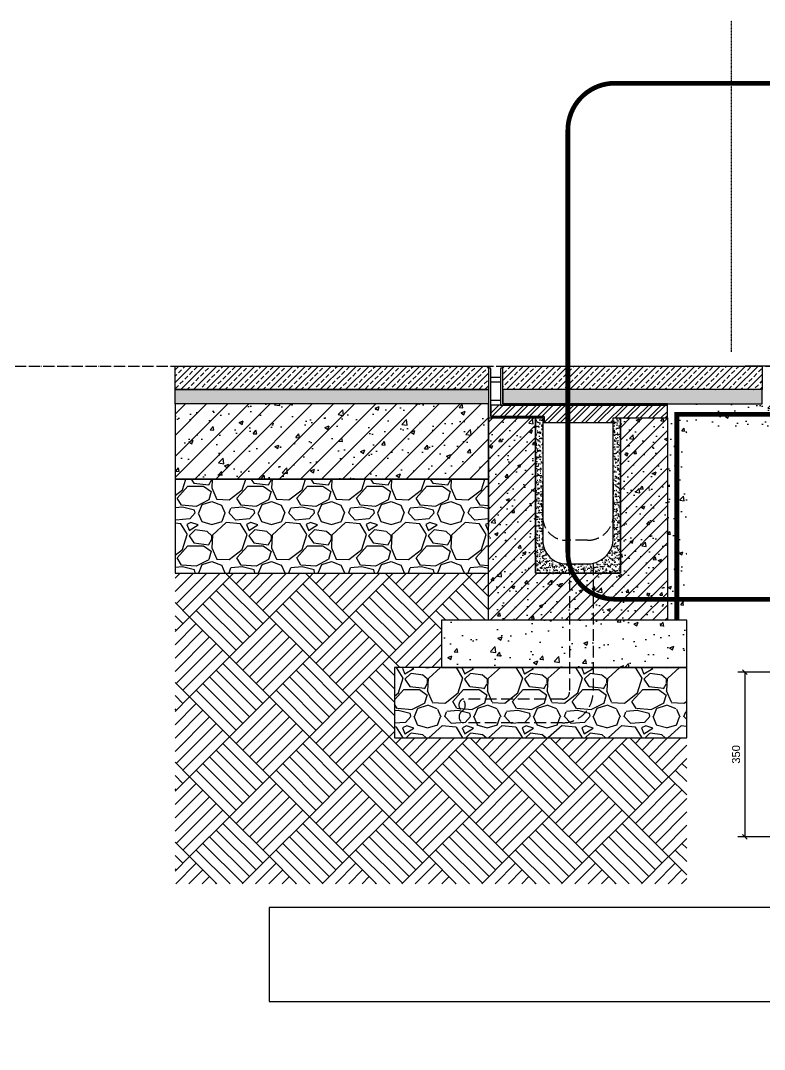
# Model space of a CAD drawing. Header units: millimetres. Extents: x 0 to 119933, y -45162 to 41221.
# Drawn here: x 69423 to 71004, y -6565 to -4379 of the extents above; entities that cross this region are included whole.
import ezdxf

# ---------------------------------------------------------------- set-up
doc = ezdxf.new("R2010")
doc.units = ezdxf.units.MM
for name, pattern in [('ACAD_ISO04W100', [30, 24, -3, 0, -3]), ('ACANSTGB', [0.354331, 0.15748, -0.03937, 0.03937, -0.03937, 0.03937, -0.03937]), ('CENTER', [2, 1.25, -0.25, 0.25, -0.25]), ('DASH', [0.35, 0.25, -0.1])]:
    doc.linetypes.add(name, pattern=pattern)
doc.layers.get('DEFPOINTS').update_dxf_attribs({"color": 166})
for name, color, linetype in [('0-dlc-li-detail', 1, 'Continuous'), ('0-dlc-sol-detail', 252, 'Continuous'), ('0-dlc-sol-paving', 250, 'Continuous'), ('0-dlc-sol-paving（填充：硬质）', 9, 'Continuous'), ('DOTE', 251, 'DASH'), ('F_CNTR', 1, 'ACAD_ISO04W100'), ('F_CONC', 7, 'Continuous'), ('p-wall', 2, 'Continuous')]:
    doc.layers.add(name, color=color, linetype=linetype)
doc.styles.add('Arial', font='arial.ttf')
doc.dimstyles.new('10x of Arup4', dxfattribs={"dimscale": 10, "dimtxt": 1.7, "dimasz": 1, "dimexe": 1.5, "dimexo": 1.5, "dimgap": 1, "dimtad": 1, "dimdec": 1, "dimdsep": 46, "dimtxsty": 'Arial', "dimblk": 'OBLIQUE', "dimcen": 0, "dimclrd": 1, "dimclre": 1, "dimclrt": 7, "dimadec": 0, "dimazin": 0, "dimtfac": 1, "dimtdec": 1, "dimtix": 1, "dimtofl": 0, "dimtmove": 2, "dimatfit": 3, "dimfxl": 5, "dimtfill": 1, "dimtolj": 1, "dimtzin": 0, "dimlwd": -1, "dimlwe": -1, "dimarcsym": 0})

# ---------------------------------------------------------------- blocks, each defined once
blk = doc.blocks.new('_OBLIQUE')
at = {"color": 0, "linetype": 'ByBlock'}
blk.add_line((-0.5, -0.5), (0.5, 0.5), dxfattribs=at)
blk = doc.blocks.new('*D230')
at = {"color": 1, "linetype": 'Continuous', "transparency": 16777216}
for p, q in [((71023.9, -5763.4), (70947.3, -5763.4)), ((70962.3, -5763.4), (70962.3, -6113.4)), ((71023.9, -6113.4), (70947.3, -6113.4))]:
    blk.add_line(p, q, dxfattribs=at)
at = {"layer": 'DEFPOINTS', "color": 0, "transparency": 16777216}
for p in [(71038.9, -5763.4, 49429.3), (70962.3, -6113.4), (71038.9, -6113.4, 49429.3)]:
    blk.add_point(p, dxfattribs=at)
at = {"color": 1, "transparency": 16777216, "xscale": 10, "yscale": 10, "zscale": 10}
for p, rotation in [((70962.3, -5763.4), 90), ((70962.3, -6113.4), 270)]:
    blk.add_blockref('_OBLIQUE', p, dxfattribs=dict(at, rotation=rotation))
at = {"color": 7, "transparency": 16777216, "insert": (70943.6, -5938.4), "char_height": 17, "attachment_point": 5, "rotation": 90, "style": 'Arial', "bg_fill": 3, "box_fill_scale": 1.1, "bg_fill_color": 256, "bg_fill_true_color": 13158600, "bg_fill_transparency": 0}
blk.add_mtext('\\A1;350', dxfattribs=at)

msp = doc.modelspace()

# ---------------------------------------------------------------- hatches: boundary and pattern name
at = {"layer": '0-dlc-sol-detail'}
h = msp.add_hatch(dxfattribs=at)
h.set_pattern_fill('ANSI33', color=256, scale=3, style=0, double=1)
h.set_pattern_definition([(45, (60164.04, -7165.337), (-13.470384, 13.470384), []), (45, (60177.511, -7165.337), (-13.470384, 13.470384), [9.525, -4.7625])])
h.paths.add_polyline_path([(70417.63, -5113.37), (70417.63, -5163.37), (69751.2, -5163.37), (69751.2, -5113.37)])
h = msp.add_hatch(dxfattribs=at)
h.set_pattern_fill('ANSI33', color=256, scale=3, style=0, double=1)
h.set_pattern_definition([(45, (70317.633, -5193.372), (-13.4704, 13.4704), []), (45, (70331.103, -5193.372), (-13.4704, 13.4704), [9.525, -4.7625])])
h.paths.add_polyline_path([(70999.07, -5163.37), (70999.07, -5113.37), (70447.63, -5113.37), (70447.63, -5163.37)])
h = msp.add_hatch(dxfattribs=at)
h.set_pattern_fill('AR-SAND', color=256, scale=0.2, style=0, double=1)
h.set_pattern_definition([(37.5, (60164.0406, -7145.337), (-0.320006, 9.788265), [0, -7.7216, 0, -8.636, 0, -8.255]), (7.5, (60164.04, -7145.337), (8.990466, 14.336502), [0, -4.1656, 0, -6.9596, 0, -2.667]), (327.5, (60157.792, -7145.337), (15.8198474, 0.028744), [0, -2.54, 0, -9.144, 0, -11.938]), (317.5, (60157.792, -7145.337), (15.271129, 4.458586), [0, -1.27, 0, -5.9944, 0, -6.858])])
h.paths.add_polyline_path([(70417.63, -5163.37), (70417.63, -5193.37), (69751.2, -5193.37), (69751.2, -5163.37)])
h = msp.add_hatch(dxfattribs=at)
h.set_pattern_fill('AR-SAND', color=256, scale=0.2, style=0, double=1)
h.set_pattern_definition([(37.5, (65163.621, 8268.815), (-0.3200063, 9.7882647), [0, -7.7216, 0, -8.636, 0, -8.255]), (7.5, (65163.621, 8268.815), (8.990466, 14.336502), [0, -4.1656, 0, -6.9596, 0, -2.667]), (327.5, (65157.373, 8268.815), (15.8198474, 0.0287437), [0, -2.54, 0, -9.144, 0, -11.938]), (317.5, (65157.373, 8268.815), (15.271129, 4.458586), [0, -1.27, 0, -5.9944, 0, -6.858])])
h.paths.add_polyline_path([(70447.63, -5163.37), (70447.63, -5193.37), (70997.57, -5193.37), (70997.57, -5163.37)])
at = {"layer": '0-dlc-sol-detail', "ltscale": 200}
h = msp.add_hatch(dxfattribs=at)
h.set_pattern_fill('ANSI32', color=250, scale=50, style=0)
h.set_pattern_definition([(45, (70400.633, -5235.451), (-13.25825, 13.25825), []), (45, (70409.472, -5235.451), (-13.25825, 13.25825), [])])
h.paths.add_polyline_path([(70535.63, -5233.45), (70682.63, -5233.45), (70682.63, -5223.45), (70797.63, -5223.45), (70797.63, -5196.37), (70422.63, -5196.37), (70422.63, -5220.45), (70535.63, -5220.45)])
at = {"layer": '0-dlc-sol-detail'}
h = msp.add_hatch(dxfattribs=at)
h.set_pattern_fill('AR-SAND', color=256, scale=0.2, style=0, double=1)
h.set_pattern_definition([(37.5, (64044.15, -7225.417), (-0.320006, 9.788265), [0, -7.7216, 0, -8.636, 0, -8.255]), (7.5, (64044.15, -7225.417), (8.990466, 14.336502), [0, -4.1656, 0, -6.9596, 0, -2.667]), (327.5, (64037.902, -7225.417), (15.819847, 0.028744), [0, -2.54, 0, -9.144, 0, -11.938]), (317.5, (64037.902, -7225.417), (15.27113, 4.458586), [0, -1.27, 0, -5.9944, 0, -6.858])])
edge = h.paths.add_edge_path()
edge.add_line((70532.63, -5223.45), (70532.63, -5483.45))
edge.add_arc((70582.63, -5483.45), 50, 180, 270)
edge.add_line((70582.63, -5533.45), (70627.63, -5533.45))
edge.add_arc((70628.34, -5478.97), 54.48, 269.26058, 355.2868)
edge.add_line((70682.63, -5483.45), (70682.63, -5223.45))
edge.add_line((70682.63, -5223.45), (70697.63, -5223.45))
edge.add_line((70697.63, -5223.45), (70697.63, -5553.45))
edge.add_line((70697.63, -5553.45), (70517.63, -5553.45))
edge.add_line((70517.63, -5553.45), (70517.63, -5223.45))
edge.add_line((70517.63, -5223.45), (70532.63, -5223.45))
at = {"layer": '0-dlc-sol-paving'}
h = msp.add_hatch(dxfattribs=at)
h.set_pattern_fill('ANSI31', color=256, scale=10, style=0)
h.set_pattern_definition([(45, (70017.633, -5353.372), (-22.4506, 22.4506), [])])
h.paths.add_polyline_path([(69751.2, -5193.37), (69751.2, -5353.37), (70417.63, -5353.37), (70417.63, -5193.37), (70247.63, -5193.37)])
h = msp.add_hatch(dxfattribs=at)
h.set_pattern_fill('AR-CONC', color=256, scale=0.5, style=0)
h.set_pattern_definition([(50, (69843.62, -5344.66), (91.092, -7.97), [9.525, -104.775]), (355, (69843.62, -5344.66), (-17.621, 95.528), [7.62, -83.82]), (100.451, (69851.21, -5345.32), (73.471, 87.558), [8.095, -89.045]), (46.184, (69843.62, -5319.26), (135.54, -21.021), [14.287, -157.162]), (96.636, (69854.91, -5321.01), (118.702, 123.713), [12.143, -133.567]), (351.184, (69843.62, -5319.26), (118.702, 123.713), [11.43, -125.73]), (21, (69856.32, -5325.61), (75.807, -51.133), [9.525, -104.775]), (326, (69856.32, -5325.61), (30.901, 92.094), [7.62, -83.82]), (71.451, (69862.64, -5329.87), (106.708, 40.961), [8.095, -89.045]), (37.5, (69843.62, -5344.658), (1.5443, 42.2775), [0, -82.804, 0, -85.09, 0, -84.1375]), (7.5, (69843.62, -5344.66), (33.41, 50.0903), [0, -48.514, 0, -80.899, 0, -32.0675]), (327.5, (69815.298, -5344.658), (67.7953, -2.8644), [0, -31.75, 0, -99.06, 0, -131.445]), (317.5, (69802.6, -5344.66), (74.0646, 12.713), [0, -41.275, 0, -65.786, 0, -93.345])])
h.paths.add_polyline_path([(69751.2, -5193.37), (69751.2, -5353.37), (70417.63, -5353.37), (70417.63, -5193.37), (70073.62, -5193.37)])
h = msp.add_hatch(dxfattribs=at)
h.set_pattern_fill('AR-CONC', color=256, scale=10, style=0)
h.set_pattern_definition([(50, (-144471.37, 1226.476), (71.726018, -6.275213), [7.5, -82.5]), (355, (-144471.37, 1226.48), (-13.875133, 75.219213), [6, -66]), (100.451444, (-144465.394, 1225.95), (57.850885, 68.944), [6.37402, -70.11421]), (46.1842, (-144471.37, 1246.48), (106.724133, -16.551928), [11.25, -123.75]), (96.635635, (-144462.48, 1245.1), (93.466195, 97.41186), [9.561034, -105.171376]), (351.184164, (-144471.37, 1246.48), (93.466195, 97.41186), [9, -99]), (21, (-144461.37, 1241.476), (59.690705, -40.261889), [7.5, -82.5]), (326, (-144461.37, 1241.48), (24.331533, 72.515005), [6, -66]), (71.451445, (-144456.4, 1238.12), (84.022238, 32.253115), [6.37402, -70.11421]), (37.5, (-144471.37, 1226.476), (1.2159855, 33.2893854), [0, -65.2, 0, -67, 0, -66.25]), (7.5, (-144471.37, 1226.476), (26.306954, 39.441171), [0, -38.2, 0, -63.7, 0, -25.25]), (327.5, (-144493.67, 1226.476), (53.3822436, -2.2554872), [0, -25, 0, -78, 0, -103.5]), (317.5, (-144503.67, 1226.476), (58.318617, 10.010498), [0, -32.5, 0, -51.8, 0, -73.5])])
edge = h.paths.add_edge_path()
edge.add_line((71038.87, -5193.37), (71030.87, -5193.37))
edge.add_line((71030.87, -5193.37), (70817.63, -5193.37))
edge.add_line((70817.63, -5193.37), (70817.63, -5196.37))
edge.add_line((70817.63, -5196.37), (70797.63, -5223.45))
edge.add_line((70797.63, -5223.45), (70797.63, -5653.45))
edge.add_line((70797.63, -5653.45), (70838.87, -5653.45))
edge.add_line((70838.87, -5653.45), (70838.87, -5243.37))
edge.add_line((70838.87, -5243.37), (71000.95, -5243.37))
edge.add_arc((70991.99, -5233.77), 13.14, 313.02062, 351.96306)
edge.add_line((71005, -5235.6), (71006.23, -5234.74))
edge.add_line((71006.23, -5234.74), (71010.92, -5241.44))
edge.add_arc((71011.73, -5240.87), 1, 214.98368, 270)
edge.add_line((71011.73, -5241.87), (71037.87, -5241.87))
edge.add_arc((71037.87, -5240.87), 1, 270, 360)
edge.add_line((71038.87, -5240.87), (71038.87, -5193.37))
h = msp.add_hatch(dxfattribs=at)
h.set_pattern_fill('AR-CONC', color=256, scale=10, style=0)
h.set_pattern_definition([(50, (-153420.336, -10924.553), (71.726018, -6.275213), [7.5, -82.5]), (355, (-153420.336, -10924.55), (-13.875133, 75.219213), [6, -66]), (100.451444, (-153414.36, -10925.076), (57.850885, 68.944), [6.37402, -70.114211]), (46.1842, (-153420.34, -10904.55), (106.724133, -16.551928), [11.25, -123.75]), (96.635635, (-153411.44, -10905.93), (93.466195, 97.41186), [9.561034, -105.171376]), (351.184164, (-153420.34, -10904.55), (93.466195, 97.41186), [9, -99]), (21, (-153410.336, -10909.553), (59.690705, -40.261889), [7.5, -82.5]), (326, (-153410.336, -10909.55), (24.331533, 72.515005), [6, -66]), (71.451445, (-153405.36, -10912.91), (84.022238, 32.253115), [6.37402, -70.114211]), (37.5, (-153420.336, -10924.553), (1.2159855, 33.2893854), [0, -65.2, 0, -67, 0, -66.25]), (7.5, (-153420.336, -10924.553), (26.306954, 39.441171), [0, -38.2, 0, -63.7, 0, -25.25]), (327.5, (-153442.636, -10924.553), (53.3822436, -2.2554872), [0, -25, 0, -78, 0, -103.5]), (317.5, (-153452.636, -10924.553), (58.318617, 10.010498), [0, -32.5, 0, -51.8, 0, -73.5])])
h.paths.add_polyline_path([(70797.63, -5653.45), (70417.63, -5653.45), (70417.63, -5223.45), (70517.63, -5223.45), (70517.63, -5553.45), (70697.63, -5553.45), (70697.63, -5223.45), (70797.63, -5223.45)])
h = msp.add_hatch(dxfattribs=at)
h.set_pattern_fill('ANSI31', color=256, scale=150, style=0)
h.set_pattern_definition([(45, (-153531.576, -10924.553), (-13.2582521, 13.2582521), [])])
h.paths.add_polyline_path([(70797.63, -5653.45), (70417.63, -5653.45), (70417.63, -5223.45), (70517.63, -5223.45), (70517.63, -5553.45), (70697.63, -5553.45), (70697.63, -5223.45), (70797.63, -5223.45)])
h = msp.add_hatch(dxfattribs=at)
h.set_pattern_fill('GRAVEL', color=256, scale=5, style=0)
h.set_pattern_definition([(228.0128, (70809.073, -5426.372), (-1016.00086, -1143.001404), [17.086, -1691.525]), (184.9697, (70797.643, -5439.072), (1524.002465, 126.999104), [29.3203, -2902.7]), (132.5104, (70768.433, -5441.612), (1269.999076, -1397.001365), [20.674, -2046.735]), (267.2737, (70718.903, -5473.362), (126.99945, 2539.999183), [26.7003, -2643.32]), (292.8337, (70717.633, -5500.032), (-635.001803, 1524.000867), [26.1817, -2591.99]), (357.2737, (70727.793, -5524.162), (-2539.999183, 126.99945), [26.7003, -2643.32]), (37.6942, (70754.463, -5525.4317), (-1651.001043, -1269.998868), [35.3097, -3495.655]), (72.2553, (70782.403, -5503.8417), (889.001778, 2794.00081), [33.336, -3300.265]), (121.4296, (70792.563, -5472.092), (-1016.000262, 1650.998058), [26.7906, -2652.275]), (175.2364, (70778.593, -5449.232), (1396.9989, -126.99881), [30.5856, -1498.695]), (222.3974, (70748.113, -5446.6917), (-1524.000046, -1396.998183), [39.554, -3915.84]), (138.8141, (70844.633, -5474.632), (-888.99943, 761.99883), [13.5, -1336.53]), (171.4692, (70834.473, -5465.742), (1650.99748, -254.00064), [25.684, -2542.73]), (225, (70809.07, -5461.93), (-3e-14, -127), [17.96, -161.644]), (203.1986, (70800.183, -5446.692), (635.00214, 254.00111), [9.672, -957.53]), (291.8014, (70791.293, -5450.502), (-127.0001, 381.00025), [13.678, -670.24]), (30.9638, (70796.373, -5463.202), (380.9996, 254.0002), [22.216, -718.315]), (161.565, (70815.423, -5451.77), (254.0001, -126.9998), [16.064, -385.545]), (16.3895, (70717.633, -5450.502), (1270.0007, 380.99921), [22.5044, -2227.94]), (70.3462, (70739.223, -5444.152), (-507.998584, -1396.998024), [18.88, -1869.11]), (293.1986, (70815.423, -5426.372), (-254.00111, 635.00214), [19.344, -947.86]), (343.6105, (70823.043, -5444.152), (-1270.0007, 380.999207), [22.5044, -2227.94]), (339.444, (70717.633, -5529.242), (-635.00079, 253.9997), [21.702, -1063.385]), (294.7751, (70737.953, -5536.862), (-634.99852, 1396.99935), [18.1836, -1800.18]), (66.8014, (70816.693, -5553.372), (254.00111, 635.00214), [19.344, -947.86]), (17.354, (70824.313, -5535.592), (-1651.00009, -507.999234), [21.289, -2107.62]), (69.444, (70754.463, -5553.372), (-253.9997, -635.00079), [10.851, -1074.24]), (101.31, (70809.073, -5553.372), (-126.9994, 507.9984), [6.476, -641.1]), (165.9638, (70807.803, -5547.022), (381.0003, -126.9998), [26.182, -497.452]), (186.009, (70782.403, -5540.672), (1269.998127, 126.999703), [24.2633, -2402.07]), (303.69, (70796.373, -5474.63), (-127, 253.9998), [18.316, -439.589]), (353.1572, (70806.533, -5489.8717), (2159.000893, -254.001138), [31.978, -3165.8]), (60.9454, (70838.283, -5493.682), (-507.99882, -888.99788), [13.0754, -1294.47]), (90, (70844.63, -5482.25), (-127, 127), [7.62, -119.38]), (120.2564, (70779.863, -5536.862), (507.99892, -888.99955), [17.6434, -1746.695]), (48.0128, (70770.973, -5521.622), (1016.00086, 1143.001404), [34.172, -1674.44]), (0, (70793.83, -5496.22), (127, 127), [33.02, -93.98]), (325.3048, (70826.853, -5496.222), (-1269.9978, 889.000085), [20.0805, -1987.965]), (254.0546, (70843.363, -5507.652), (-127.00032, -508.0012), [18.4915, -906.085]), (207.646, (70838.283, -5525.432), (-2412.999152, -1270.0008), [30.1073, -2980.625]), (175.4261, (70811.613, -5539.4017), (-1651.00038, 126.999386), [31.8514, -3153.29]), (175.4261, (70811.613, -5539.4017), (-1651.00038, 126.999386), [31.8514, -3153.29])])
h.paths.add_polyline_path([(69751.2, -5353.37), (69751.2, -5553.37), (70417.63, -5553.37), (70417.63, -5353.37)])
h = msp.add_hatch(dxfattribs=at)
h.set_pattern_fill('AR-PARQ1', color=256, scale=10, angle=45, style=0)
h.set_pattern_definition([(135, (-144471.37, 1226.48), (-169.70563, 1e-14), [120, -120]), (135, (-144457.23, 1240.62), (-169.70563, 1e-14), [120, -120]), (135, (-144443.09, 1254.76), (-169.70563, 1e-14), [120, -120]), (135, (-144428.94, 1268.9), (-169.70563, 1e-14), [120, -120]), (135, (-144414.8, 1283.04), (-169.70563, 1e-14), [120, -120]), (135, (-144400.66, 1297.19), (-169.70563, 1e-14), [120, -120]), (135, (-144386.52, 1311.33), (-169.70563, 1e-14), [120, -120]), (45, (-144556.22, 1311.33), (169.70563, -1e-14), [120, -120]), (45, (-144570.37, 1325.47), (169.70563, -1e-14), [120, -120]), (45, (-144584.51, 1339.61), (169.70563, -1e-14), [120, -120]), (45, (-144598.65, 1353.76), (169.70563, -1e-14), [120, -120]), (45, (-144612.79, 1367.9), (169.70563, -1e-14), [120, -120]), (45, (-144626.93, 1382.04), (169.70563, -1e-14), [120, -120]), (45, (-144641.08, 1396.18), (169.70563, -1e-14), [120, -120])])
h.paths.add_polyline_path([(69751.2, -5553.37), (69751.2, -6213.38), (70838.87, -6213.38), (70838.87, -5903.45), (70217.63, -5903.45), (70217.63, -5754), (70317.63, -5753.45), (70317.63, -5653.45), (70417.63, -5653.45), (70417.63, -5553.37)])
h = msp.add_hatch(dxfattribs=at)
h.set_pattern_fill('AR-CONC', color=256, scale=0.5, style=0)
h.set_pattern_definition([(50, (-78609.58, -58667.39), (91.092334, -7.969543), [9.525, -104.775]), (355, (-78609.58, -58667.39), (-17.621413, 95.52832), [7.62, -83.82]), (100.451, (-78601.99, -58668.05), (73.47125, 87.558344), [8.095, -89.045]), (46.1842, (-78609.58, -58641.99), (135.53952, -21.02116), [14.2875, -157.1625]), (96.6356, (-78598.29, -58643.74), (118.70212, 123.71278), [12.1425, -133.5675]), (351.184, (-78609.58, -58641.99), (118.7023, 123.71256), [11.43, -125.73]), (21, (-78596.88, -58648.34), (75.80744, -51.13276), [9.525, -104.775]), (326, (-78596.88, -58648.34), (30.901014, 92.093983), [7.62, -83.82]), (71.4514, (-78590.565, -58652.6), (106.708245, 40.96143), [8.095, -89.045]), (37.5, (-78609.583, -58667.39), (1.5443016, 42.2775194), [0, -82.804, 0, -85.09, 0, -84.1375]), (7.5, (-78609.583, -58667.39), (33.409831, 50.090287), [0, -48.514, 0, -80.899, 0, -32.0675]), (327.5, (-78637.904, -58667.39), (67.7952976, -2.864372), [0, -31.75, 0, -99.06, 0, -131.445]), (317.5, (-78650.604, -58667.39), (74.06459, 12.713246), [0, -41.275, 0, -65.786, 0, -93.345])])
h.paths.add_polyline_path([(70838.87, -5753.45), (70838.87, -5653.45), (70317.63, -5653.45), (70317.63, -5753.45)])
h = msp.add_hatch(dxfattribs=at)
h.set_pattern_fill('GRAVEL', color=256, scale=5, style=0)
h.set_pattern_definition([(228.0128, (64155.59, -7128.417), (-1016.000863, -1143.001404), [17.086, -1691.525]), (184.9697, (64144.16, -7141.1166), (1524.0024653, 126.9991038), [29.3203, -2902.7]), (132.5104, (64114.95, -7143.657), (1269.999076, -1397.001365), [20.6741, -2046.735]), (267.2737, (64065.42, -7175.4066), (126.9994485, 2539.9991827), [26.7003, -2643.32]), (292.8337, (64064.15, -7202.0766), (-635.001803, 1524.0008665), [26.1817, -2591.99]), (357.2737, (64074.31, -7226.2066), (-2539.9991827, 126.9994485), [26.7003, -2643.32]), (37.6942, (64100.98, -7227.4766), (-1651.001043, -1269.998868), [35.3097, -3495.655]), (72.2553, (64128.92, -7205.8866), (889.0017783, 2794.0008103), [33.336, -3300.265]), (121.4296, (64139.08, -7174.1366), (-1016.000262, 1650.998058), [26.7906, -2652.275]), (175.2364, (64125.11, -7151.277), (1396.998903, -126.998808), [30.5856, -1498.695]), (222.3974, (64094.6302, -7148.7366), (-1524.0000459, -1396.9981825), [39.5539, -3915.84]), (138.8141, (64191.15, -7176.677), (-888.999434, 761.998828), [13.5002, -1336.53]), (171.4692, (64180.99, -7167.7866), (1650.99748, -254.00064), [25.6841, -2542.73]), (225, (64155.59, -7163.98), (-3e-14, -126.9999), [17.9605, -161.6445]), (203.1986, (64146.7, -7148.737), (635.00214, 254.001114), [9.672, -957.53]), (291.8014, (64137.81, -7152.547), (-127.00009, 381.000245), [13.6783, -670.24]), (30.9638, (64142.89, -7165.247), (380.9996, 254.0002), [22.216, -718.315]), (161.5651, (64161.94, -7153.817), (254.00012, -126.9998), [16.0644, -385.545]), (16.3895, (64064.15, -7152.547), (1270.000701, 380.9992075), [22.5044, -2227.94]), (70.3462, (64085.74, -7146.197), (-507.998584, -1396.998024), [18.88, -1869.11]), (293.1986, (64161.94, -7128.417), (-254.001114, 635.00214), [19.344, -947.86]), (343.6105, (64169.56, -7146.197), (-1270.000701, 380.9992075), [22.5044, -2227.94]), (339.444, (64064.15, -7231.287), (-635.000788, 253.999692), [21.7018, -1063.385]), (294.7751, (64084.47, -7238.907), (-634.99852, 1396.999351), [18.1836, -1800.18]), (66.8014, (64163.21, -7255.417), (254.001114, 635.00214), [19.344, -947.86]), (17.354, (64170.83, -7237.637), (-1651.000089, -507.999234), [21.2891, -2107.62]), (69.444, (64100.98, -7255.417), (-253.999692, -635.000788), [10.851, -1074.24]), (101.3099, (64155.59, -7255.417), (-126.99937, 507.99837), [6.4757, -641.1]), (165.9638, (64154.32, -7249.067), (381.00027, -126.99978), [26.1817, -497.4525]), (186.009, (64128.92, -7242.7166), (1269.998127, 126.9997034), [24.2633, -2402.07]), (303.6901, (64142.89, -7176.677), (-127.00004, 253.99975), [18.3162, -439.589]), (353.1572, (64153.05, -7191.9166), (2159.000893, -254.0011376), [31.9779, -3165.8]), (60.9454, (64184.8, -7195.727), (-507.998818, -888.99788), [13.0754, -1294.47]), (90, (64191.15, -7184.3), (-127, 127), [7.62, -119.38]), (120.2564, (64126.38, -7238.907), (507.998923, -888.999552), [17.6434, -1746.695]), (48.0128, (64117.49, -7223.667), (1016.000863, 1143.001404), [34.1722, -1674.44]), (0, (64140.35, -7198.27), (127, 127), [33.02, -93.98]), (325.3048, (64173.37, -7198.267), (-1269.9978, 889.0000845), [20.0805, -1987.965]), (254.0546, (64189.88, -7209.697), (-127.000324, -508.00121), [18.4915, -906.085]), (207.646, (64184.8, -7227.4766), (-2412.9991525, -1270.0007987), [30.1073, -2980.625]), (175.4261, (64158.13, -7241.4466), (-1651.0003802, 126.9993856), [31.8514, -3153.29]), (175.4261, (64158.13, -7241.4466), (-1651.0003802, 126.9993856), [31.8514, -3153.29])])
h.paths.add_polyline_path([(70838.87, -5903.45), (70838.87, -5753.45), (70217.63, -5753.45), (70217.63, -5903.45)])

# ---------------------------------------------------------------- linework, layer by layer
at = {"color": 8, "linetype": 'ACANSTGB'}
msp.add_line((70933.12, -4379.46, 1.54), (70933.12, -5083.37, 1.54), dxfattribs=at)
at = {"color": 5, "linetype": 'DASH', "ltscale": 100, "const_width": 10, "elevation": 1.49}
msp.add_lwpolyline([(70817.7, -5653.45), (70817.7, -5215.89), (71038.87, -5215.89)], dxfattribs=at)
at = {"layer": '0-dlc-li-detail'}
for p, q in [((70417.63, -5143.37, 1.49), (70417.63, -5253.37, 1.49)), ((70417.63, -5143.37, 1.49), (70417.63, -5253.37, 1.49)), ((70417.63, -5243.37, 1.49), (70417.63, -5453.37, 1.49))]:
    msp.add_line(p, q, dxfattribs=at)
at = {"layer": '0-dlc-li-detail', "color": 1}
for p, q in [((70442.63, -5137.48, 1.49), (70422.63, -5137.48, 1.49)), ((70442.63, -5147.48, 1.49), (70422.63, -5147.48, 1.49)), ((70358.87, -5163.37, 1.49), (70108.87, -5163.37, 1.49)), ((70442.63, -5186.37, 1.49), (70422.63, -5186.37, 1.49))]:
    msp.add_line(p, q, dxfattribs=at)
at = {"layer": '0-dlc-li-detail', "elevation": 1.49}
for points in [[(70417.63, -5113.37), (70417.63, -5163.37), (69751.2, -5163.37), (69751.2, -5113.37)], [(70417.63, -5163.37), (70417.63, -5193.37), (69751.2, -5193.37), (69751.2, -5163.37)]]:
    msp.add_lwpolyline(points, close=True, dxfattribs=at)
at = {"layer": '0-dlc-li-detail', "color": 1, "elevation": 1.49}
msp.add_lwpolyline([(70447.63, -5113.37), (70999.07, -5113.37), (70999.07, -5163.37), (70447.63, -5163.37)], close=True, dxfattribs=at)
for points in [[(70417.63, -5119.07), (70417.63, -5223.45), (70532.63, -5223.45), (70532.63, -5233.45), (70535.63, -5233.45), (70535.63, -5220.45), (70422.63, -5220.45), (70422.63, -5119.07)], [(70442.63, -5119.07), (70442.63, -5196.37), (70797.63, -5196.37), (70797.63, -5193.37), (70447.63, -5193.37), (70447.63, -5119.07)], [(70535.63, -5233.45), (70682.63, -5233.45), (70682.63, -5223.45), (70797.63, -5223.45), (70797.63, -5196.37), (70422.63, -5196.37), (70422.63, -5220.45), (70535.63, -5220.45), (70535.63, -5233.45)]]:
    msp.add_lwpolyline(points, dxfattribs=at)
at = {"layer": '0-dlc-li-detail', "color": 2, "elevation": 1.49}
for points in [[(69751.2, -5193.37), (69751.2, -5353.37), (70417.63, -5353.37), (70417.63, -5193.37), (70247.63, -5193.37), (70247.63, -5193.37)], [(70838.87, -5653.45), (70317.63, -5653.45), (70317.63, -5753.45), (70838.87, -5753.45)]]:
    msp.add_lwpolyline(points, close=True, dxfattribs=at)
msp.add_lwpolyline([(70797.63, -5653.45), (70417.63, -5653.45), (70417.63, -5223.45), (70517.63, -5223.45), (70517.63, -5553.45), (70697.63, -5553.45), (70697.63, -5223.45), (70797.63, -5223.45), (70797.63, -5653.45)], dxfattribs=at)
at = {"layer": '0-dlc-li-detail', "color": 8, "elevation": 1.49}
msp.add_lwpolyline([(70532.63, -5223.45), (70532.63, -5483.45, 0.4142136), (70582.63, -5533.45), (70627.63, -5533.45, 0.3940426), (70682.63, -5483.45), (70682.63, -5223.45), (70697.63, -5223.45), (70697.63, -5553.45), (70517.63, -5553.45), (70517.63, -5223.45)], format="xyb", close=True, dxfattribs=at)
for points in [[(69751.2, -5353.37), (69751.2, -5553.37), (70417.63, -5553.37), (70417.63, -5353.37)], [(70838.87, -5753.45), (70217.63, -5753.45), (70217.63, -5903.45), (70838.87, -5903.45)]]:
    msp.add_lwpolyline(points, close=True, dxfattribs=at)
at = {"layer": '0-dlc-li-detail', "color": 8, "linetype": 'DASH', "ltscale": 100, "elevation": 1.49}
for points in [[(70682.63, -5360.95), (70682.63, -5433.45, -0.3940426), (70627.63, -5483.45), (70582.63, -5483.45, -0.4142136), (70532.63, -5433.45), (70532.63, -5360.95)], [(70589.65, -5532.44), (70589.65, -5806.23, -0.4142136), (70574.65, -5821.23), (70361.54, -5821.23)], [(70639.65, -5532.44), (70639.65, -5806.23, -0.4142136), (70574.65, -5871.23), (70361.54, -5871.23)], [(70361.54, -5821.23, 0.5698178), (70361.54, -5845.78, 3.1290273)], [(70361.54, -5821.23, -0.5325696), (70361.54, -5846.23, 0.5325696), (70361.54, -5871.23, 1.8776889)]]:
    msp.add_lwpolyline(points, format="xyb", dxfattribs=at)
at = {"layer": '0-dlc-li-detail', "color": 1}
for centre in [(70420.13, -5120.39, 2.36), (70445.13, -5120.39, 2.36)]:
    msp.add_arc(centre, 2.83, 27.77466, 152.22534, dxfattribs=at)
at = {"layer": '0-dlc-sol-detail', "color": 250, "ltscale": 200, "elevation": 1.49}
msp.add_lwpolyline([(70447.63, -5163.37), (70447.63, -5193.37), (70999.07, -5193.37), (70999.07, -5163.37)], close=True, dxfattribs=at)
at = {"layer": '0-dlc-sol-paving（填充：硬质）', "color": 8, "elevation": 1.49}
msp.add_lwpolyline([(70817.63, -5163.37), (70447.63, -5163.37)], dxfattribs=at)
at = {"layer": 'DEFPOINTS', "color": 3, "linetype": 'CENTER', "ltscale": 100, "const_width": 10, "elevation": -6.94}
msp.add_lwpolyline([(70686.01, -4512.52), (71471.58, -4512.52, -0.4142136), (71571.58, -4612.52), (71571.58, -5508.71, -0.4142136), (71471.58, -5608.71), (70686.01, -5608.71, -0.4142136), (70586.01, -5508.71), (70586.01, -4612.52, -0.4142136)], format="xyb", close=True, dxfattribs=at)
at = {"layer": 'DOTE', "ltscale": 100, "elevation": 1.49}
msp.add_lwpolyline([(70317.63, -5113.37), (70407.4, -5113.37)], dxfattribs=at)
at = {"layer": 'F_CNTR'}
msp.add_line((0, -5113.37), (100188.66, -5113.37), dxfattribs=at)
at = {"layer": 'F_CONC', "color": 5, "elevation": -6.94}
msp.add_lwpolyline([(71638.87, -5663.38), (73692.05, -5663.38), (73692.05, -5263.38), (71038.87, -5263.38), (71038.87, -6263.38), (69951.2, -6263.38), (69951.2, -6463.38), (71238.87, -6463.38), (71238.87, -6565.09), (71638.87, -6565.09)], close=True, dxfattribs=at)
at = {"layer": 'p-wall'}
msp.add_line((71162.94, -5113.37, -7.44), (70962.94, -5113.37, -7.44), dxfattribs=at)

# ---------------------------------------------------------------- next in the draw order: dimensions: what is measured, and where the dimension line sits
dim = msp.add_linear_dim(base=(70962.32, -6113.38, -49436.28), p1=(71038.87, -5763.38, -6.94), p2=(71038.87, -6113.38, -6.94), angle=90, dimstyle='10x of Arup4')
dim.commit()
dim.dimension.update_dxf_attribs({"geometry": '*D230', "text_midpoint": (70943.64, -5938.38, -49436.28)})

doc.saveas('drawing.dxf')
